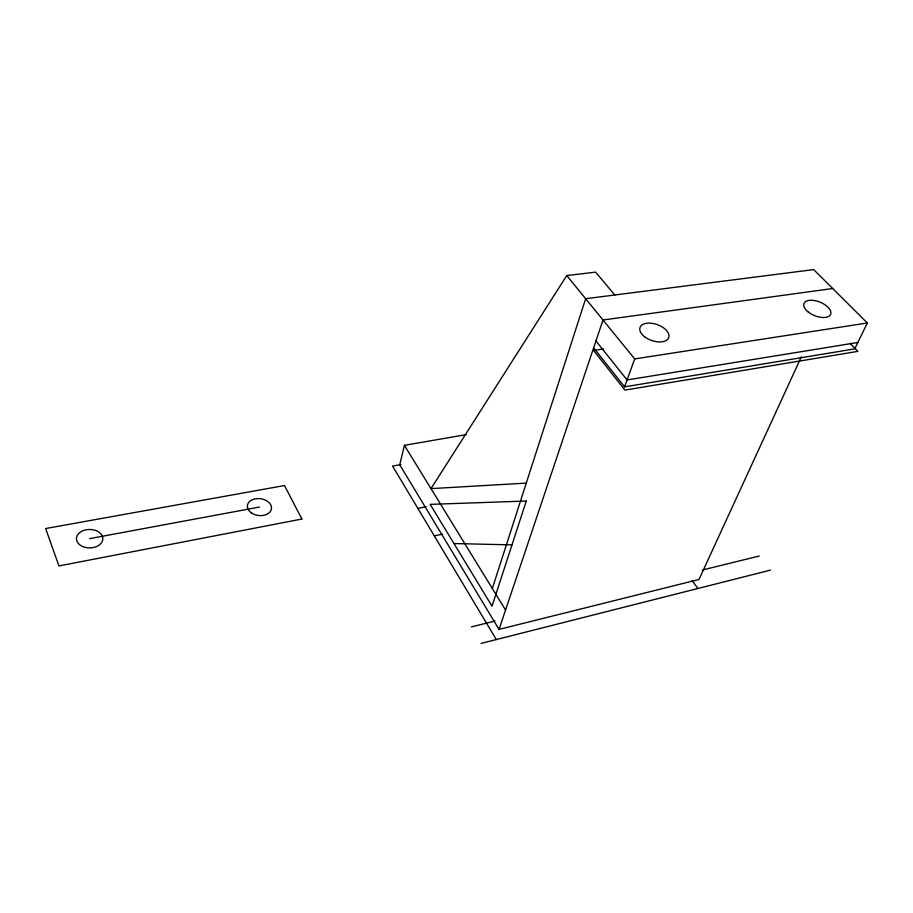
<?xml version="1.0" encoding="UTF-8"?>
<svg xmlns="http://www.w3.org/2000/svg" width="913" height="913" viewBox="0 0 913 913"><rect width="100%" height="100%" fill="white"/><g stroke="black" fill="none" stroke-linecap="round" stroke-linejoin="round"><path stroke-width="1.37" d="M466.064 434.656L404.402 445.327L399.746 464.797L499.046 629.399L699.004 579.481L801.283 356.915M492.324 588.486L585.644 298.711L813.688 269.597L867.35 322.985L854.694 348.892L624.572 386.85L593.644 347.807M499.046 629.399L602.991 319.995L832.713 288.531M624.572 386.85L634.695 358.912L566.768 275.543L430.993 488.626L526.253 483.125M481.128 643.403L770.401 570.134M471.405 626.866L494.937 621.08M702.314 570.043L759.228 556.028M434.303 535.874L442.679 534.128M417.869 508.381L426.245 506.726M89.679 538.624L259.463 507.057M400.955 464.569L392.567 466.087L496.307 639.557M857.821 342.489L627.071 379.956L595.949 340.937M634.695 358.912L867.35 322.985M603.402 348.983L593.576 350.444L624.926 390.102L857.912 351.357L850.06 343.334M566.768 275.543L595.63 272.142L614.791 294.99M453.978 543.555L511.999 544.867M692.077 580.577L697.92 588.497M404.402 445.327L505.551 610.032M526.276 501.043L492.027 606.186L430.171 504.364L526.276 501.043M301.895 519.041L58.934 565.934L45.65 528.536L284.468 485.545L301.895 519.041M644.544 336.714A15.213 8.434 19.4 0 0 668.658 337.73A15.213 8.434 19.4 0 0 649.908 323.111A15.213 8.434 19.4 0 0 644.544 336.714M808.051 311.847A14.391 7.27 22.1 0 0 830.579 314.46A14.391 7.27 22.1 0 0 813.289 300.388A14.391 7.27 22.1 0 0 808.051 311.847M251.942 513.243A12.12 8.434 7.5 0 0 271.378 509.157A12.12 8.434 7.5 0 0 254.989 498.92A12.12 8.434 7.5 0 0 251.942 513.243M82.843 546.59A13.181 9.221 0 0 0 102.827 538.864A13.181 9.221 0 0 0 83.266 530.613A13.181 9.221 0 0 0 82.843 546.59"/></g></svg>
